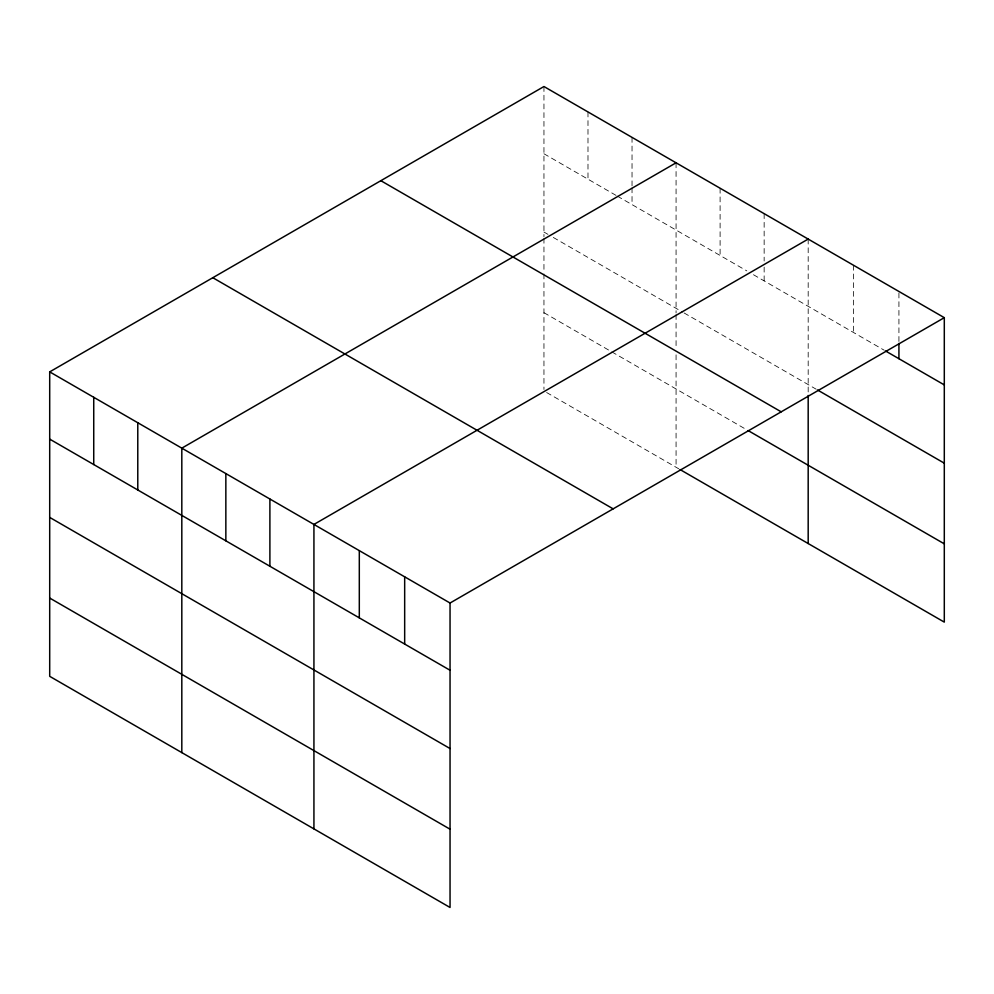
<?xml version="1.0" encoding="UTF-8"?>
<svg xmlns="http://www.w3.org/2000/svg" width="994" height="994" viewBox="0 0 994 994"><rect width="100%" height="100%" fill="white"/><g stroke="black" fill="none" stroke-linecap="round" stroke-linejoin="round"><path stroke-width="0.75" stroke-dasharray="4.97 3.73" d="M543.954 86.528L543.954 236.696M543.954 153.759L616.019 195.371M617.349 196.141L746.792 270.877M753.464 274.729L884.25 350.236M543.954 232.049L547.955 234.36M553.298 237.442L682.741 312.178M684.071 312.948L816.186 389.213M543.954 312.7L746.792 429.806M546.625 392.518L678.74 468.795M898.924 292.994L898.924 341.899M853.56 265.274L853.56 332.505M808.184 239.082L808.184 393.897M764.15 213.648L764.15 261.024M764.15 267.137L764.15 280.892M720.103 188.226L720.103 255.47M676.069 162.805L676.069 312.973M676.069 314.526L676.069 348.646M676.069 354.846L676.069 467.255M632.035 137.383L632.035 186.276M632.035 187.804L632.035 204.615M587.988 111.949L587.988 179.193M543.954 238.249L543.954 272.368M543.954 273.922L543.954 389.474"/><path stroke-width="1.49" d="M49.7 371.88L450.046 603.023L450.046 907.472L49.7 676.33L49.7 371.88L543.954 86.528L944.3 317.67L944.3 622.12L680.07 469.566M676.069 162.805L181.815 448.157L181.815 752.607M808.184 239.082L313.93 524.434L313.93 828.884M450.046 603.023L944.3 317.67M885.579 351.006L944.3 384.902M817.528 389.983L944.3 463.179M380.851 180.697L781.197 411.827M748.134 430.576L944.3 543.842M212.803 277.711L613.149 508.853M49.7 439.124L450.046 670.254M49.7 517.402L450.046 748.544M49.7 598.053L450.046 829.195M898.924 343.427L898.924 358.71M808.184 395.45L808.184 543.532M404.67 576.818L404.67 644.062M359.306 550.626L359.306 617.87M269.896 499.013L269.896 566.245M225.849 473.579L225.849 540.823M137.781 422.736L137.781 489.967M93.734 397.302L93.734 464.546"/></g></svg>
